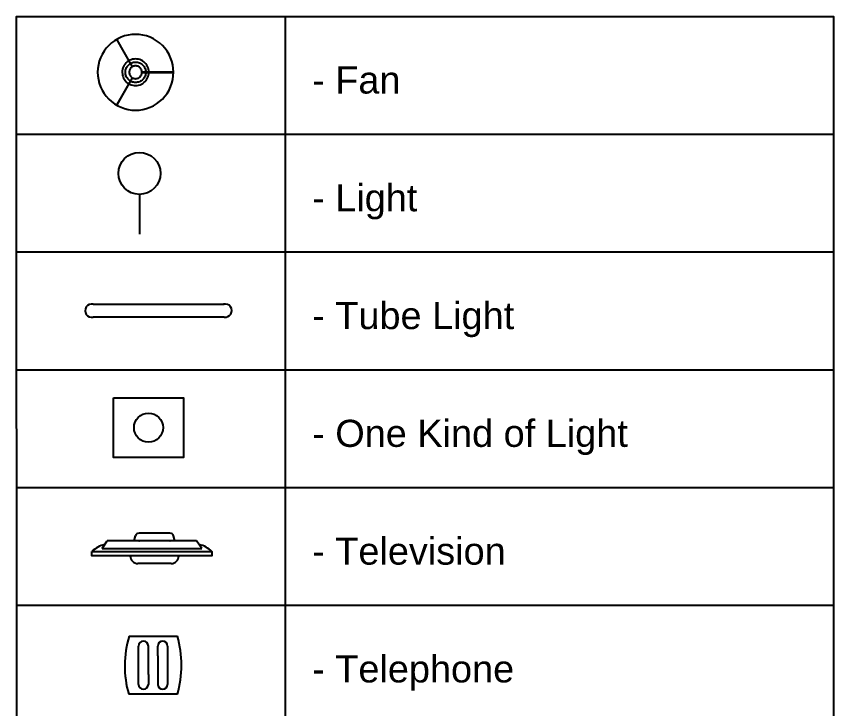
# Model space of a CAD drawing. Header units: feet. Extents: x 388 to 448, y -18 to 246.
# Drawn here: x 388.1 to 448.4, y 113.1 to 164.2 of the extents above; entities that cross this region are included whole.
import ezdxf

# ---------------------------------------------------------------- set-up
doc = ezdxf.new("R2010")
doc.units = ezdxf.units.FT
doc.header["$MEASUREMENT"] = 0
doc.styles.get("Standard").update_dxf_attribs({"font": 'arial.ttf'})

# ---------------------------------------------------------------- blocks, each defined once
blk = doc.blocks.new('FRISBI_PL')
for points in [[(-29.56, -2.91), (-29.13, -5.79), (-28.42, -8.62), (-27.44, -11.37), (-26.19, -14), (-24.7, -16.5), (-22.96, -18.84), (-21, -21), (-18.84, -22.96), (-16.5, -24.7), (-14, -26.19), (-11.37, -27.44), (-8.62, -28.42), (-5.79, -29.13), (-2.91, -29.56), (0, -29.7), (2.91, -29.56), (5.79, -29.13), (8.62, -28.42), (11.37, -27.44), (14, -26.19), (16.5, -24.7), (18.84, -22.96), (21, -21), (22.96, -18.84), (24.7, -16.5), (26.19, -14), (27.44, -11.37), (28.42, -8.62), (29.13, -5.79), (29.56, -2.91), (29.7, 0), (29.56, 2.91), (29.13, 5.79), (28.42, 8.62), (27.44, 11.37), (26.19, 14), (24.7, 16.5), (22.96, 18.84), (21, 21), (18.84, 22.96), (16.5, 24.7), (14, 26.19), (11.37, 27.44), (8.62, 28.42), (5.79, 29.13), (2.91, 29.56), (0, 29.7), (-2.91, 29.56), (-5.79, 29.13), (-8.62, 28.42), (-11.37, 27.44), (-14, 26.19), (-16.5, 24.7), (-18.84, 22.96), (-21, 21), (-22.96, 18.84), (-24.7, 16.5), (-26.19, 14), (-27.44, 11.37), (-28.42, 8.62), (-29.13, 5.79), (-29.56, 2.91), (-29.7, 0)], [(-5.01, 0), (-4.97, -0.56), (-4.88, -1.11), (-4.72, -1.65), (-4.51, -2.17), (-4.24, -2.66), (-3.91, -3.12), (-3.54, -3.54), (-3.12, -3.91), (-2.66, -4.24), (-2.17, -4.51), (-1.65, -4.72), (-1.11, -4.88), (-0.56, -4.97), (0, -5.01), (0.56, -4.97), (1.11, -4.88), (1.65, -4.72), (2.17, -4.51), (2.66, -4.24), (3.12, -3.91), (3.54, -3.54), (3.91, -3.12), (4.24, -2.66), (4.51, -2.17), (4.72, -1.65), (4.88, -1.11), (4.97, -0.56), (5.01, 0), (4.97, 0.56), (4.88, 1.11), (4.72, 1.65), (4.51, 2.17), (4.24, 2.66), (3.91, 3.12), (3.54, 3.54), (3.12, 3.91), (2.66, 4.24), (2.17, 4.51), (1.65, 4.72), (1.11, 4.88), (0.56, 4.97), (0, 5.01), (-0.56, 4.97), (-1.11, 4.88), (-1.65, 4.72), (-2.17, 4.51), (-2.66, 4.24), (-3.12, 3.91), (-3.54, 3.54), (-3.91, 3.12), (-4.24, 2.66), (-4.51, 2.17), (-4.72, 1.65), (-4.88, 1.11), (-4.97, 0.56)]]:
    blk.add_lwpolyline(points, close=True)
for points in [[(-2.41, 4.38), (-14.55, 25.41), (-14.56, 25.42), (-14.57, 25.43), (-14.59, 25.44), (-14.6, 25.45), (-14.62, 25.45), (-14.64, 25.45), (-14.65, 25.45), (-14.67, 25.44), (-14.69, 25.44), (-14.7, 25.43), (-14.71, 25.42), (-14.72, 25.4), (-14.73, 25.39), (-14.74, 25.37), (-14.74, 25.35), (-14.74, 25.34), (-14.73, 25.32), (-14.73, 25.31), (-2.59, 4.28)], [(-5.3, 8.98), (-5.61, 8.8), (-6.56, 8.12), (-7.43, 7.34), (-8.2, 6.46), (-8.87, 5.5), (-9.43, 4.47), (-9.87, 3.39), (-10.19, 2.26), (-10.38, 1.11)], [(-8, 0), (-7.96, 0.78), (-7.84, 1.56), (-7.65, 2.32), (-7.39, 3.06), (-7.05, 3.77), (-6.65, 4.44), (-6.18, 5.07), (-5.65, 5.65), (-5.07, 6.18), (-4.44, 6.65), (-4.08, 6.87)], [(10.44, 0.1), (10.37, 1.23), (10.16, 2.38), (9.83, 3.51), (9.38, 4.59), (8.8, 5.61), (8.12, 6.56), (7.34, 7.43), (6.46, 8.2), (5.5, 8.87), (4.47, 9.43), (3.39, 9.87), (2.26, 10.19), (1.11, 10.38), (-0.06, 10.44), (-1.23, 10.37), (-2.38, 10.16), (-3.51, 9.83), (-4.59, 9.38), (-5.12, 9.08)], [(-3.91, 6.97), (-3.77, 7.05), (-3.06, 7.39), (-2.32, 7.65), (-1.56, 7.84), (-0.78, 7.96), (0, 8), (0.78, 7.96), (1.56, 7.84), (2.32, 7.65), (3.06, 7.39), (3.77, 7.05), (4.44, 6.65), (5.07, 6.18), (5.65, 5.65), (6.18, 5.07), (6.65, 4.44), (7.05, 3.77), (7.39, 3.06), (7.65, 2.32), (7.84, 1.56), (7.96, 0.78), (7.99, 0.1)], [(-10.38, 1.11), (-10.44, -0.06), (-10.37, -1.23), (-10.16, -2.38), (-9.83, -3.51), (-9.38, -4.59), (-8.8, -5.61), (-8.12, -6.56), (-7.34, -7.43), (-6.46, -8.2), (-5.5, -8.87), (-5.3, -8.98)], [(-4.08, -6.87), (-4.44, -6.65), (-5.07, -6.18), (-5.65, -5.65), (-6.18, -5.07), (-6.65, -4.44), (-7.05, -3.77), (-7.39, -3.06), (-7.65, -2.32), (-7.84, -1.56), (-7.96, -0.78), (-8, 0)], [(5, -0.1), (29.28, -0.1), (29.3, -0.1), (29.31, -0.09), (29.33, -0.09), (29.34, -0.08), (29.35, -0.06), (29.36, -0.05), (29.37, -0.03), (29.37, -0.02), (29.37, 0), (29.37, 0.02), (29.37, 0.03), (29.36, 0.05), (29.35, 0.06), (29.34, 0.08), (29.33, 0.09), (29.31, 0.09), (29.3, 0.1), (29.28, 0.1), (5, 0.1)], [(-2.59, -4.28), (-14.73, -25.31), (-14.73, -25.32), (-14.74, -25.34), (-14.74, -25.35), (-14.74, -25.37), (-14.73, -25.39), (-14.72, -25.4), (-14.71, -25.42), (-14.7, -25.43), (-14.69, -25.44), (-14.67, -25.44), (-14.65, -25.45), (-14.64, -25.45), (-14.62, -25.45), (-14.6, -25.45), (-14.59, -25.44), (-14.57, -25.43), (-14.56, -25.42), (-14.55, -25.41), (-2.41, -4.38)], [(-5.12, -9.08), (-4.47, -9.43), (-3.39, -9.87), (-2.26, -10.19), (-1.11, -10.38), (0.06, -10.44), (1.23, -10.37), (2.38, -10.16), (3.51, -9.83), (4.59, -9.38), (5.61, -8.8), (6.56, -8.12), (7.43, -7.34), (8.2, -6.46), (8.87, -5.5), (9.43, -4.47), (9.87, -3.39), (10.19, -2.26), (10.38, -1.11), (10.43, -0.1)], [(7.99, -0.1), (7.96, -0.78), (7.84, -1.56), (7.65, -2.32), (7.39, -3.06), (7.05, -3.77), (6.65, -4.44), (6.18, -5.07), (5.65, -5.65), (5.07, -6.18), (4.44, -6.65), (3.77, -7.05), (3.06, -7.39), (2.32, -7.65), (1.56, -7.84), (0.78, -7.96), (0, -8), (-0.78, -7.96), (-1.56, -7.84), (-2.32, -7.65), (-3.06, -7.39), (-3.77, -7.05), (-3.91, -6.97)]]:
    blk.add_lwpolyline(points)
blk = doc.blocks.new('Tv 05_top_cad-block.com')
at = {"color": 0, "lineweight": -2}
blk.add_line((276.3, -50), (-310.6, -50), dxfattribs=at)
for points in [[(101.4, 0), (-101.4, 0)], [(-345.5, -100), (-310.6, -50)], [(-134.1, -50), (-125.5, -18.4)], [(134.1, -50), (125.5, -18.4)], [(311.1, -100), (276.3, -50)], [(-345.5, -100), (311.1, -100)], [(109.6, -200), (-109.6, -200)]]:
    blk.add_lwpolyline(points, dxfattribs=at)
blk.add_lwpolyline([(-412.2, -120), (377.8, -120), (377.8, -150), (-412.2, -150)], close=True, dxfattribs=at)
for centre, radius, start, end in [((-101.4, -25), 25, 90, 164.7609), ((101.4, -25), 25, 15.2391, 90), ((-101.4, -25), 25, 266.5195, 273.4805), ((101.4, -25), 25, 266.5195, 273.4805), ((-284.8, -257), 187.1, 103.3665, 132.9123), ((250.4, -257), 187.1, 47.0877, 76.6335), ((-109.6, -150), 50, 180, 270), ((109.6, -150), 50, 270, 0)]:
    blk.add_arc(centre, radius, start, end, dxfattribs=at)

msp = doc.modelspace()

# ---------------------------------------------------------------- linework, layer by layer
at = {"linetype": 'Continuous'}
for p, q in [((407.928, 164.208), (407.928, -18.302)), ((388.096, 155.513), (448.416, 155.513)), ((397.18, 151.071), (397.18, 148.128)), ((388.096, 146.823), (448.416, 146.823)), ((388.096, 138.133), (448.416, 138.133)), ((388.096, 129.443), (448.416, 129.443)), ((388.096, 120.753), (448.416, 120.753)), ((397.841, 117.025), (397.841, 117.748)), ((398.535, 117.025), (398.535, 117.748)), ((397.841, 115.64), (397.841, 114.917)), ((398.535, 115.64), (398.535, 114.917))]:
    msp.add_line(p, q, dxfattribs=at)
for points in [[(388.183, -18.302), (388.096, 164.208), (448.416, 164.208), (448.416, -18.302)], [(393.762, 142.971), (403.428, 142.971)], [(403.428, 142.014), (393.762, 142.014)], [(396.417, 118.471), (399.981, 118.471)], [(397.118, 114.917), (397.118, 117.748)], [(399.258, 117.748), (399.258, 114.917)], [(397.841, 115.64), (397.841, 117.025)], [(398.535, 117.025), (398.535, 115.64)], [(399.981, 114.194), (396.395, 114.194)]]:
    msp.add_lwpolyline(points, dxfattribs=at)
msp.add_lwpolyline([(395.277, 136.066), (400.426, 136.066), (400.426, 131.657), (395.277, 131.657)], close=True, dxfattribs=at)
for centre, radius in [((397.18, 152.622), 1.551), ((397.852, 133.862), 1.071)]:
    msp.add_circle(centre, radius, dxfattribs=at)
for centre, radius, start, end in [((393.662, 142.492), 0.489, 78.12756, 281.87244), ((403.509, 142.496), 0.489, 260.48746, 104.23234), ((403.701, 116.294), 7.603, 163.36243, 196.0395), ((392.685, 116.332), 7.603, 343.66169, 16.33831), ((397.479, 117.748), 0.362, 0, 180), ((398.896, 117.748), 0.362, 0, 180), ((397.479, 114.917), 0.362, 180, 0), ((398.896, 114.917), 0.362, 180, 0)]:
    msp.add_arc(centre, radius, start, end, dxfattribs=at)

# ---------------------------------------------------------------- block references
for name, p, xscale, yscale, zscale in [('FRISBI_PL', (396.896, 160.082), 0.09421348999419293, 0.09421348999419293, 0.09421348999419293), ('Tv 05_top_cad-block.com', (398.296, 126.078), 0.01121999090203077, 0.01121999090203077, 0.01121999090203077)]:
    msp.add_blockref(name, p, dxfattribs=dict(xscale=xscale, yscale=yscale, zscale=zscale))

# ---------------------------------------------------------------- texts
at = {"linetype": 'Continuous', "char_height": 2, "attachment_point": 1}
for s, width, insert in [('- Fan', 10.92063, (409.928, 160.513)), ('- Light', 9.19932, (409.928, 151.823)), ('- Tube Light', 16.57717, (409.928, 143.133)), ('- One Kind of Light', 24.86547, (409.928, 134.443)), ('- Television', 16.74282, (409.928, 125.753)), ('- Telephone', 19.58823, (409.928, 117.063))]:
    msp.add_mtext_dynamic_manual_height_columns(s, width=width, gutter_width=1, heights=[0], dxfattribs=dict(at, insert=insert))

doc.saveas('drawing.dxf')
